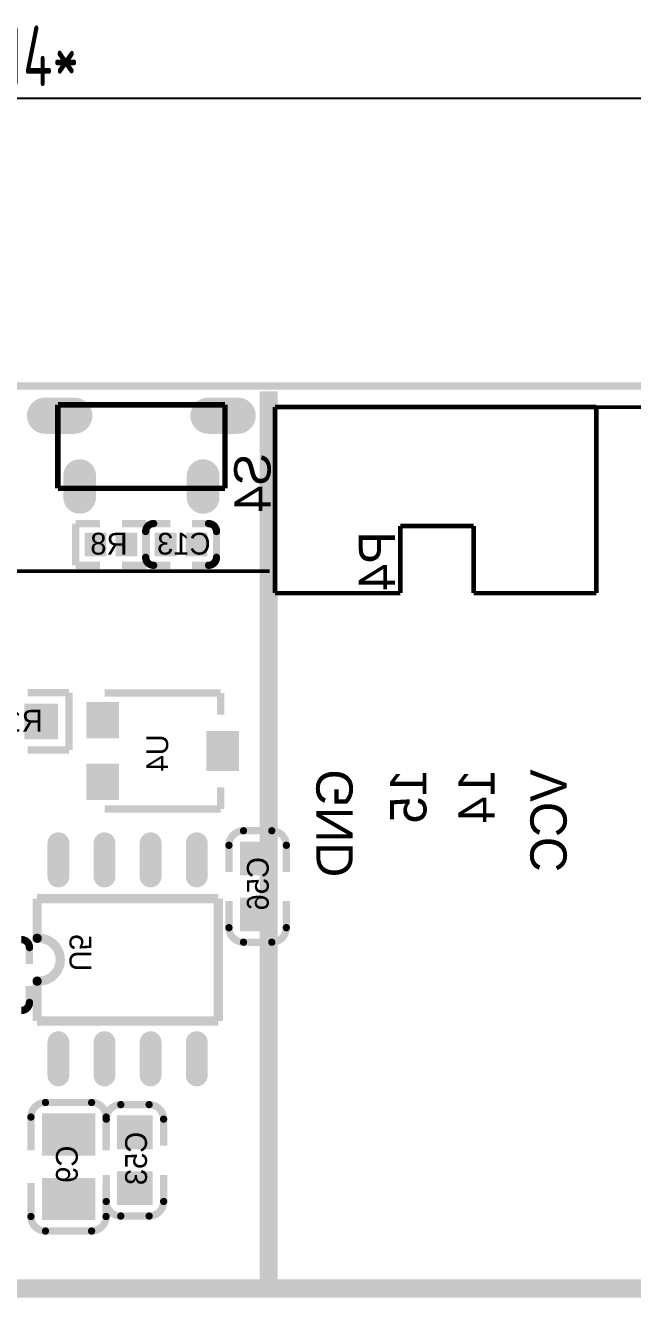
# Model space of a CAD drawing. Extents: x 882 to 2872, y 74 to 1007.
# Drawn here: x 1995.4 to 2045.5, y 863.2 to 968.4 of the extents above; entities that cross this region are included whole.
import ezdxf

# ---------------------------------------------------------------- set-up
doc = ezdxf.new("R2010")
doc.units = 0
doc.header["$MEASUREMENT"] = 0
doc.layers.get('DEFPOINTS').update_dxf_attribs({"linetype": 'CONTINUOUS'})
for name, color, linetype, lineweight in [('BOTTOMOVERLAY', 54, 'CONTINUOUS', 40), ('KeepOutLayer', 6, 'CONTINUOUS', 158), ('тонкая', 7, 'CONTINUOUS', 20)]:
    doc.layers.add(name, color=color, linetype=linetype, lineweight=lineweight)
doc.layers.add('BOTTOMPASTE', color=16, linetype='CONTINUOUS')
doc.styles.add('ЕСКД', font='eskd15.shx', dxfattribs={"width": 0.8})
doc.dimstyles.new('ЕСКД', dxfattribs={"dimtxt": 3.5, "dimasz": 3, "dimexe": 2, "dimexo": 0, "dimgap": 1, "dimtad": 1, "dimtoh": 1, "dimtxsty": 'ЕСКД', "dimcen": 0, "dimazin": 2, "dimtfac": 1, "dimtmove": 0, "dimatfit": 3, "dimfxl": 1, "dimarcsym": 0})

# ---------------------------------------------------------------- blocks, each defined once
blk = doc.blocks.new('*D145')
at = {"layer": 'DEFPOINTS', "color": 0, "transparency": 16777216}
for p in [(2172.7, 962.34), (2172.7, 934.97), (1830.56, 934.61)]:
    blk.add_point(p, dxfattribs=at)
at = {"layer": 'тонкая', "color": 0, "lineweight": -2, "transparency": 16777216}
for p, q in [((1830.56, 934.61), (1830.56, 964.34)), ((2172.7, 934.97), (2172.7, 964.34)), ((1833.56, 962.34), (2169.7, 962.34))]:
    blk.add_line(p, q, dxfattribs=at)
at = {"layer": 'тонкая', "color": 0, "transparency": 16777216}
for points in [[(1833.56, 962.84), (1833.56, 961.84), (1830.56, 962.34)], [(2169.7, 962.84), (2169.7, 961.84), (2172.7, 962.34)]]:
    blk.add_solid(points, dxfattribs=at)
at = {"layer": 'тонкая', "color": 0, "lineweight": 9, "transparency": 16777216, "insert": (1995.9, 965.84), "char_height": 3.5, "width": 6.1333, "attachment_point": 5, "style": 'ЕСКД'}
blk.add_mtext('{\\H1.42857x;114*}', dxfattribs=at)

msp = doc.modelspace()

# ---------------------------------------------------------------- linework, layer by layer
at = {"layer": 'BOTTOMOVERLAY'}
for points, const_width in [([(2015.49488, 863.96929), (2015.49488, 938.11189)], 1.5), ([(1998.07928, 937.00189), (2011.8793, 937.00192)], 0.4572), ([(1998.0793, 930.10189), (1998.07928, 937.00189)], 0.4572), ([(2011.87928, 930.10189), (2011.8793, 937.00192)], 0.4572), ([(2042.55608, 936.81169), (2016.00608, 936.81169)], 0.381), ([(2016.00608, 921.4367), (2016.00608, 936.81169)], 0.381), ([(2042.55608, 921.4367), (2042.55608, 936.81169)], 0.381), ([(2048.54048, 936.81169), (2042.55608, 936.81169)], 0.3), ([(1998.0793, 930.10189), (2011.87928, 930.10189)], 0.4572), ([(1999.53969, 923.73768), (1999.53969, 927.18769)], 0.6), ([(2001.56469, 927.18769), (1999.53969, 927.18769)], 0.6), ([(2005.38968, 927.18769), (2003.36468, 927.18769)], 0.6), ([(2005.38968, 923.73768), (2005.38968, 927.18769)], 0.6), ([(2007.35589, 927.18769), (2006.00589, 927.18769)], 0.6), ([(2010.50589, 927.18769), (2009.15588, 927.18769)], 0.6), ([(2005.33089, 924.39769), (2005.33089, 926.52768)], 0.6), ([(2011.18088, 924.39771), (2011.18088, 926.5277)], 0.6), ([(2026.35608, 921.4367), (2026.35608, 926.98669)], 0.381), ([(2032.43108, 926.98669), (2026.35608, 926.98669)], 0.381), ([(2032.43108, 921.4367), (2032.43108, 926.98669)], 0.381), ([(2015.57108, 923.25289), (1909.72928, 923.25289)], 0.3), ([(2001.56469, 923.73768), (1999.53969, 923.73768)], 0.6), ([(2005.38968, 923.73768), (2003.36468, 923.73768)], 0.6), ([(2007.35589, 923.73769), (2006.00588, 923.73769)], 0.6), ([(2010.50588, 923.7377), (2009.15588, 923.7377)], 0.6), ([(2026.35608, 921.4367), (2016.00608, 921.4367)], 0.381), ([(2042.55608, 921.4367), (2032.43108, 921.4367)], 0.381), ([(1998.99248, 913.2023), (1995.58748, 913.2023)], 0.6), ([(1998.99248, 908.46229), (1998.99248, 913.2023)], 0.6), ([(2011.53172, 913.19373), (2001.93205, 913.19373)], 0.6096), ([(2011.53172, 911.39389), (2011.53172, 913.19373)], 0.6096), ([(1998.99248, 908.46229), (1995.58748, 908.46229)], 0.6), ([(2011.53172, 903.59405), (2011.53172, 905.3939)], 0.6096), ([(2011.53172, 903.59405), (2001.93205, 903.59405)], 0.6096), ([(2015.75048, 901.79748), (2013.41049, 901.79748)], 0.6), ([(2012.21048, 898.39248), (2012.21048, 900.59748)], 0.6), ([(2016.95049, 898.39248), (2016.95049, 900.59748)], 0.6), ([(2011.33627, 896.18642), (1996.36632, 896.18642)], 0.762), ([(1996.36632, 892.91272), (1996.36632, 896.18642)], 0.762), ([(2011.33627, 886.0727), (2011.33627, 896.18642)], 0.762), ([(2012.21048, 893.78748), (2012.21048, 895.99248)], 0.6), ([(2016.9505, 893.78747), (2016.9505, 895.99247)], 0.6), ([(2015.75048, 892.58748), (2013.41049, 892.58748)], 0.6), ([(1995.73148, 890.77728), (1995.73148, 892.12729)], 0.6), ([(1996.36632, 886.0727), (1996.36632, 889.3727)], 0.762), ([(1995.73148, 887.62729), (1995.73148, 888.9773)], 0.6), ([(2011.33627, 886.0727), (1996.36632, 886.0727)], 0.762), ([(2000.86448, 879.33769), (1997.05448, 879.33769)], 0.6), ([(2005.61588, 879.16608), (2003.27589, 879.16608)], 0.6), ([(1995.85447, 875.3777), (1995.85447, 878.1377)], 0.6), ([(2002.06448, 875.37768), (2002.06448, 878.13768)], 0.6), ([(2002.07588, 875.76108), (2002.07588, 877.96608)], 0.6), ([(2006.81589, 875.76108), (2006.81589, 877.96608)], 0.6), ([(1995.85447, 869.91768), (1995.85447, 872.67768)], 0.6), ([(2002.06448, 869.91769), (2002.06448, 872.67769)], 0.6), ([(2002.07588, 871.15608), (2002.07588, 873.36108)], 0.6), ([(2006.81589, 871.15607), (2006.81589, 873.36107)], 0.6), ([(2005.61588, 869.95608), (2003.27589, 869.95608)], 0.6), ([(2000.86448, 868.71769), (1997.05448, 868.71769)], 0.6), ([(2111.50688, 863.96929), (1936.70408, 863.96929)], 1.5)]:
    msp.add_lwpolyline(points, dxfattribs=dict(at, const_width=const_width))
for points, const_width in [([(2005.33088, 926.52768, -0.414214), (2005.99088, 927.18768)], 0.6), ([(2010.52088, 927.1877, -0.414214), (2011.18088, 926.5277)], 0.6), ([(2005.99088, 923.73769, -0.414214), (2005.33088, 924.39769)], 0.6), ([(2011.18088, 924.3977, -0.414214), (2010.52088, 923.7377)], 0.6), ([(2012.21048, 900.59748, -0.414213), (2013.41048, 901.79748)], 0.6), ([(2015.75048, 901.79748, -0.414213), (2016.95049, 900.59748)], 0.6), ([(2013.41049, 892.58748, -0.414213), (2012.21048, 893.78748)], 0.6), ([(2016.9505, 893.78747, -0.414213), (2015.75049, 892.58747)], 0.6), ([(1995.07148, 892.80228, -0.414214), (1995.73148, 892.14228)], 0.6), ([(1996.36633, 892.91272, -1.078579), (1996.36633, 889.3727)], 0.762), ([(1995.73148, 887.61229, -0.414214), (1995.07149, 886.95229)], 0.6), ([(1995.85447, 878.1377, -0.414214), (1997.05447, 879.3377)], 0.6), ([(2000.86449, 879.33769, -0.414213), (2002.06449, 878.13768)], 0.6), ([(2002.07588, 877.96608, -0.414213), (2003.27588, 879.16608)], 0.6), ([(2005.61588, 879.16608, -0.414213), (2006.81589, 877.96608)], 0.6), ([(2003.27589, 869.95608, -0.414213), (2002.07588, 871.15608)], 0.6), ([(2006.81589, 871.15607, -0.414213), (2005.61589, 869.95607)], 0.6), ([(1997.05448, 868.71768, -0.414213), (1995.85447, 869.91768)], 0.6), ([(2002.06448, 869.91769, -0.414214), (2000.86448, 868.71769)], 0.6)]:
    msp.add_lwpolyline(points, format="xyb", dxfattribs=dict(at, const_width=const_width))
for points, const_width in [([(2005.99088, 927.03768, 1), (2005.99088, 927.33768, 1)], 0.3), ([(2010.52088, 927.0377, 1), (2010.52088, 927.3377, 1)], 0.3), ([(2005.33088, 926.37768, 1), (2005.33088, 926.67768, 1)], 0.3), ([(2011.18088, 926.3777, 1), (2011.18088, 926.6777, 1)], 0.3), ([(2005.33088, 924.24769, 1), (2005.33088, 924.54769, 1)], 0.3), ([(2011.18088, 924.2477, 1), (2011.18088, 924.5477, 1)], 0.3), ([(2005.99088, 923.58769, 1), (2005.99088, 923.88769, 1)], 0.3), ([(2010.52088, 923.5877, 1), (2010.52088, 923.8877, 1)], 0.3), ([(2013.41048, 901.64748, 1), (2013.41048, 901.94748, 1)], 0.3), ([(2015.75048, 901.64748, 1), (2015.75048, 901.94748, 1)], 0.3), ([(2012.21048, 900.44748, 1), (2012.21048, 900.74748, 1)], 0.3), ([(2016.95049, 900.44748, 1), (2016.95049, 900.74748, 1)], 0.3), ([(2012.21048, 893.63748, 1), (2012.21048, 893.93748, 1)], 0.3), ([(2016.9505, 893.63747, 1), (2016.9505, 893.93747, 1)], 0.3), ([(1996.36633, 892.72222, 1), (1996.36633, 893.10322, 1)], 0.381), ([(2013.41049, 892.43748, 1), (2013.41049, 892.73748, 1)], 0.3), ([(2015.75049, 892.43747, 1), (2015.75049, 892.73747, 1)], 0.3), ([(1995.73148, 891.99228, 1), (1995.73148, 892.29228, 1)], 0.3), ([(1996.36633, 889.1822, 1), (1996.36633, 889.5632, 1)], 0.381), ([(1995.73148, 887.46229, 1), (1995.73148, 887.76229, 1)], 0.3), ([(1997.05447, 879.1877, 1), (1997.05447, 879.4877, 1)], 0.3), ([(2000.86449, 879.18769, 1), (2000.86449, 879.48769, 1)], 0.3), ([(2003.27588, 879.01608, 1), (2003.27588, 879.31608, 1)], 0.3), ([(2005.61588, 879.01608, 1), (2005.61588, 879.31608, 1)], 0.3), ([(1995.85447, 877.9877, 1), (1995.85447, 878.2877, 1)], 0.3), ([(2002.06449, 877.98768, 1), (2002.06449, 878.28768, 1)], 0.3), ([(2002.07588, 877.81608, 1), (2002.07588, 878.11608, 1)], 0.3), ([(2006.81589, 877.81608, 1), (2006.81589, 878.11608, 1)], 0.3), ([(2002.07588, 871.00608, 1), (2002.07588, 871.30608, 1)], 0.3), ([(2006.81589, 871.00607, 1), (2006.81589, 871.30607, 1)], 0.3), ([(1995.85447, 869.76768, 1), (1995.85447, 870.06768, 1)], 0.3), ([(2002.06448, 869.76769, 1), (2002.06448, 870.06769, 1)], 0.3), ([(2003.27589, 869.80608, 1), (2003.27589, 870.10608, 1)], 0.3), ([(2005.61589, 869.80607, 1), (2005.61589, 870.10607, 1)], 0.3), ([(1997.05448, 868.56768, 1), (1997.05448, 868.86768, 1)], 0.3), ([(2000.86448, 868.56769, 1), (2000.86448, 868.86769, 1)], 0.3)]:
    msp.add_lwpolyline(points, format="xyb", close=True, dxfattribs=dict(at, const_width=const_width))
at = {"layer": 'BOTTOMPASTE'}
for points, const_width in [([(1999.42926, 936.10187), (1997.02926, 936.10187)], 3), ([(2012.92932, 936.10186), (2010.52933, 936.10186)], 3), ([(1999.87931, 929.35189), (1999.87931, 931.15188)], 2.7), ([(2010.07928, 929.35187), (2010.07928, 931.15186)], 2.7), ([(1998.12128, 898.01575), (1998.12128, 900.76963)], 1.8), ([(2001.93128, 898.01575), (2001.93128, 900.76963)], 1.8), ([(2005.74128, 898.01575), (2005.74128, 900.76963)], 1.8), ([(2009.55128, 898.01575), (2009.55128, 900.76963)], 1.8), ([(1998.12128, 881.57579), (1998.12128, 884.3296)], 1.8), ([(2001.93128, 881.57579), (2001.93128, 884.3296)], 1.8), ([(2005.74128, 881.57579), (2005.74128, 884.3296)], 1.8), ([(2009.55128, 881.57579), (2009.55128, 884.3296)], 1.8)]:
    msp.add_lwpolyline(points, dxfattribs=dict(at, const_width=const_width))
for points, const_width in [([(1997.02926, 935.35187, 1), (1997.02926, 936.85187, 1)], 1.5), ([(1999.42926, 935.35187, 1), (1999.42926, 936.85187, 1)], 1.5), ([(2010.52933, 935.35186, 1), (2010.52933, 936.85186, 1)], 1.5), ([(2012.92932, 935.35186, 1), (2012.92932, 936.85186, 1)], 1.5), ([(1999.87931, 930.47688, 1), (1999.87931, 931.82689, 1)], 1.35), ([(2010.07928, 930.47686, 1), (2010.07928, 931.82686, 1)], 1.35), ([(1999.87931, 928.67688, 1), (1999.87931, 930.02689, 1)], 1.35), ([(2010.07928, 928.67686, 1), (2010.07928, 930.02687, 1)], 1.35), ([(1998.12128, 900.31963, 1), (1998.12128, 901.21963, 1)], 0.9), ([(2001.93128, 900.31963, 1), (2001.93128, 901.21963, 1)], 0.9), ([(2005.74128, 900.31963, 1), (2005.74128, 901.21963, 1)], 0.9), ([(2009.55128, 900.31963, 1), (2009.55128, 901.21963, 1)], 0.9), ([(1998.12128, 897.56575, 1), (1998.12128, 898.46575, 1)], 0.9), ([(2001.93128, 897.56575, 1), (2001.93128, 898.46575, 1)], 0.9), ([(2005.74128, 897.56575, 1), (2005.74128, 898.46575, 1)], 0.9), ([(2009.55128, 897.56575, 1), (2009.55128, 898.46575, 1)], 0.9), ([(1998.12128, 883.8796, 1), (1998.12128, 884.7796, 1)], 0.9), ([(2001.93128, 883.8796, 1), (2001.93128, 884.7796, 1)], 0.9), ([(2005.74128, 883.8796, 1), (2005.74128, 884.7796, 1)], 0.9), ([(2009.55128, 883.8796, 1), (2009.55128, 884.7796, 1)], 0.9), ([(1998.12128, 881.12579, 1), (1998.12128, 882.02579, 1)], 0.9), ([(2001.93128, 881.12579, 1), (2001.93128, 882.02579, 1)], 0.9), ([(2005.74128, 881.12579, 1), (2005.74128, 882.02579, 1)], 0.9), ([(2009.55128, 881.12579, 1), (2009.55128, 882.02579, 1)], 0.9)]:
    msp.add_lwpolyline(points, format="xyb", close=True, dxfattribs=dict(at, const_width=const_width))
for points in [[(2002.08967, 926.4377), (2000.28968, 926.4377), (2002.08967, 924.48769), (2000.28968, 924.48769)], [(2004.63968, 926.4377), (2002.83968, 926.4377), (2004.63968, 924.48769), (2002.83968, 924.48769)], [(2006.08088, 924.48768), (2007.88088, 924.48768), (2006.08088, 926.43769), (2007.88088, 926.43769)], [(2008.63089, 924.48768), (2010.43088, 924.48768), (2008.63089, 926.43769), (2010.43088, 926.43769)], [(1998.09248, 912.30229), (1995.30248, 912.30229), (1998.09248, 909.3623), (1995.30248, 909.3623)], [(2003.13193, 909.44355), (2003.13193, 912.44354), (2000.43194, 909.44355), (2000.43194, 912.44354)], [(2013.03183, 906.7439), (2013.03183, 910.04389), (2010.33184, 906.7439), (2010.33184, 910.04389)], [(2003.13193, 904.34424), (2003.13193, 907.34424), (2000.43194, 904.34424), (2000.43194, 907.34424)], [(2013.11049, 900.89749), (2013.11049, 898.10749), (2016.05048, 900.89749), (2016.05048, 898.10749)], [(2013.11049, 896.27748), (2013.11049, 893.48748), (2016.05048, 896.27748), (2016.05048, 893.48748)], [(1996.75448, 878.43768), (1996.75448, 874.95769), (2001.16448, 878.43768), (2001.16448, 874.95769)], [(2002.97589, 878.26609), (2002.97589, 875.47609), (2005.91588, 878.26609), (2005.91588, 875.47609)], [(1996.75448, 873.09768), (1996.75448, 869.61769), (2001.16448, 873.09768), (2001.16448, 869.61769)], [(2002.97589, 873.64608), (2002.97589, 870.85608), (2005.91588, 873.64608), (2005.91588, 870.85608)]]:
    msp.add_solid(points, dxfattribs=at)
at = {"layer": 'KeepOutLayer', "const_width": 0.6}
for points in [[(2020.36944, 938.56281), (1905.91928, 938.56281)], [(2169.52889, 938.56281), (2020.36944, 938.56281)]]:
    msp.add_lwpolyline(points, dxfattribs=at)

# ---------------------------------------------------------------- texts
at = {"layer": 'BOTTOMOVERLAY', "text_generation_flag": 2}
for s, height, rotation, p in [('S4', 3.000003, 90, (2015.64728, 933.00649)), ('P4', 3.000003, 90, (2025.93548, 926.5301)), ('U4', 1.799997, 90, (2007.18908, 909.76549)), ('GND', 3.000003, 90, (2022.42908, 906.86989)), ('15', 3.000003, 90, (2028.52508, 906.86989)), ('14', 3.000003, 90, (2034.16388, 906.86989)), ('VCC', 3.000003, 90, (2040.10748, 906.86989)), ('C56', 1.799997, 90, (2015.49488, 899.63089)), ('U5', 1.799997, 270, (1999.04048, 890.17729)), ('C53', 1.799997, 90, (2005.43648, 876.92329)), ('C9', 1.799997, 90, (1999.72148, 875.78029))]:
    msp.add_text(s, height=height, rotation=rotation, dxfattribs=at).set_placement(p)
for s, p in [('R8', (2003.83628, 924.62449)), ('C13', (2010.69428, 924.62449)), ('R10', (1996.82588, 909.99409))]:
    msp.add_text(s, height=1.799997, dxfattribs=at).set_placement(p)

# ---------------------------------------------------------------- dimensions: what is measured, and where the dimension line sits
at = {"layer": 'тонкая', "lineweight": 9}
dim = msp.add_linear_dim(base=(2172.69548, 962.33857), p1=(1830.55748, 934.60669), p2=(2172.69548, 934.97145), text='{\\H1.42857x;114*}', dimstyle='ЕСКД', dxfattribs=at)
dim.commit()
dim.dimension.update_dxf_attribs({"geometry": '*D145', "text_midpoint": (1995.90484, 962.33857), "dimtype": 160})

doc.saveas('drawing.dxf')
